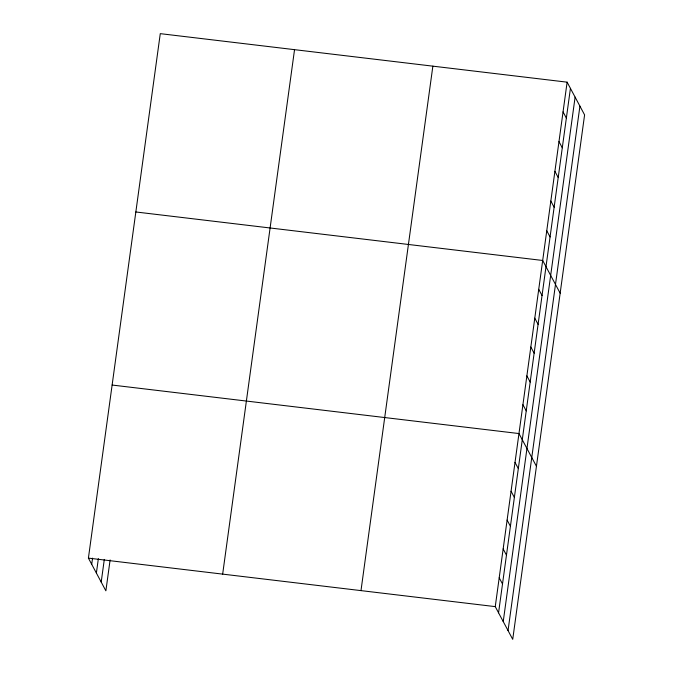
<?xml version="1.0" encoding="UTF-8"?>
<svg xmlns="http://www.w3.org/2000/svg" width="673" height="673" viewBox="0 0 673 673"><rect width="100%" height="100%" fill="white"/><g stroke="black" fill="none" stroke-linecap="round" stroke-linejoin="round"><path stroke-width="1.01" d="M110.111 559.928L105.88 590.835L88.407 558.11L160.275 33.65L567.12 82.165L584.593 114.89L512.725 639.35L495.252 606.625L567.12 82.165M91.713 564.311L92.554 558.127M96.382 573.06L98.359 558.64M101.202 582.086L104.307 559.414M222.662 574.119L294.538 49.659M360.989 590.616L432.865 66.156M498.558 612.817L570.435 88.356M503.236 621.574L575.104 97.114M508.048 630.593L579.924 106.132M135.837 211.97L542.69 260.476L560.163 293.201M112.122 385.04L518.967 433.555L536.44 466.28M88.407 558.11L495.252 606.625M563.049 111.886L566.355 118.078M558.977 141.599L562.283 147.799M554.905 171.321L558.211 177.521M550.834 201.042L554.14 207.234M546.762 230.763L550.068 236.955M538.736 289.323L542.043 295.523M534.783 318.169L538.089 324.369M530.829 347.016L534.135 353.216M526.875 375.862L530.181 382.054M522.921 404.709L526.227 410.9M515.013 462.401L518.328 468.593M511.059 491.248L514.374 497.44M507.114 520.086L510.42 526.286M503.16 548.932L506.466 555.132M499.206 577.779L502.512 583.979"/></g></svg>
